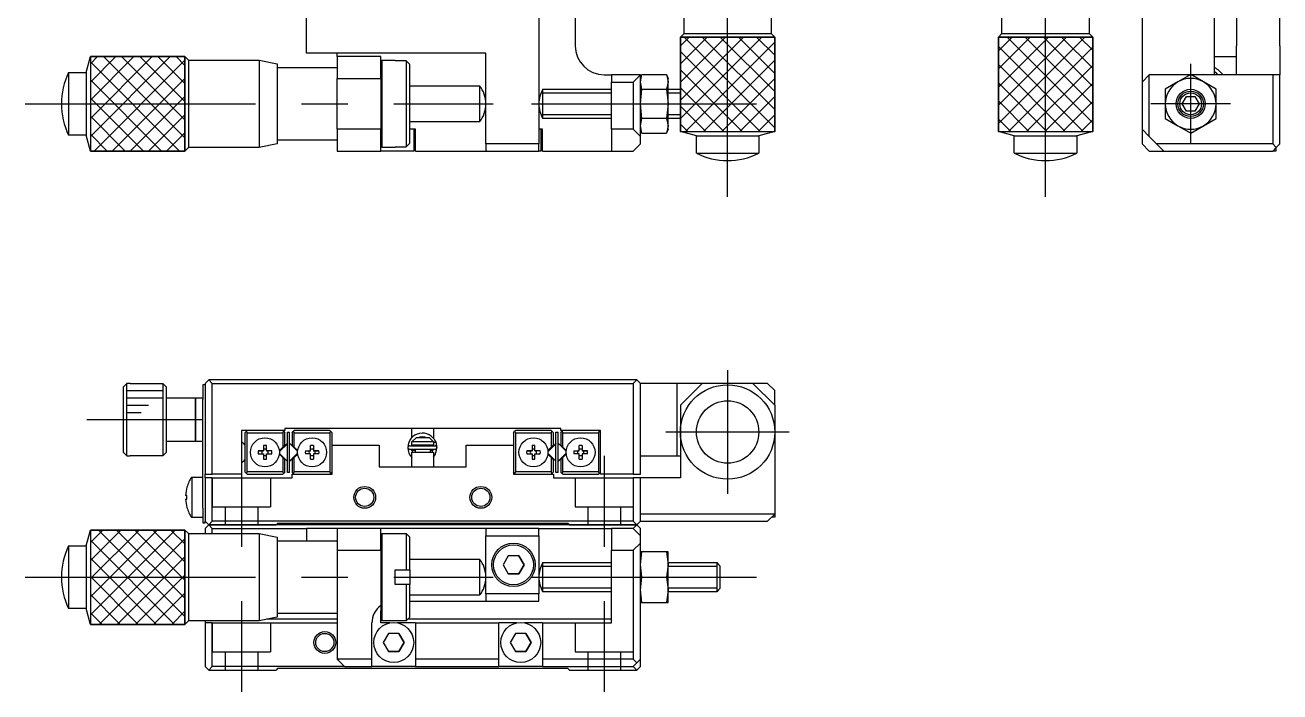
# Model space of a CAD drawing. Extents: x -82 to 276, y 10 to 246.
# Drawn here: x 102.6 to 275.5, y 15.4 to 107.3 of the extents above; entities that cross this region are included whole.
import ezdxf

# ---------------------------------------------------------------- set-up
doc = ezdxf.new("R2010")
doc.units = 0
doc.linetypes.add('CENTER', pattern=[50.8, 31.75, -6.35, 6.35, -6.35])
doc.linetypes.add('DASHED', pattern=[19.05, 12.7, -6.35])
doc.layers.get('0').update_dxf_attribs({"linetype": 'CONTINUOUS'})
doc.layers.add('CENTER', color=1, linetype='CENTER')

msp = doc.modelspace()

# ---------------------------------------------------------------- linework, layer by layer
at = {"color": 7, "linetype": 'CONTINUOUS'}
for p, q in [((193.42, 106.14), (193.42, 115.89)), ((205.42, 115.89), (205.42, 106.14)), ((237.23, 106.14), (237.23, 115.89)), ((249.23, 115.89), (249.23, 106.14)), ((141.42, 103.44), (141.42, 108.44)), ((173.42, 108.44), (173.42, 90.94)), ((178.42, 108.44), (178.42, 104.44)), ((256.53, 108.44), (256.53, 99.44)), ((266.53, 100.44), (266.53, 108.44)), ((269.53, 108.44), (269.53, 104.44)), ((275.53, 104.44), (275.53, 108.44)), ((192.92, 105.64), (193.42, 106.14)), ((192.92, 105.64), (192.92, 92.64)), ((205.92, 105.64), (192.92, 105.64)), ((193.42, 106.14), (205.42, 106.14)), ((205.42, 106.14), (205.92, 105.64)), ((205.92, 92.64), (205.92, 105.64)), ((236.73, 105.64), (237.23, 106.14)), ((236.73, 105.64), (236.73, 92.64)), ((249.73, 105.64), (236.73, 105.64)), ((237.23, 106.14), (248.13, 106.14)), ((248.13, 106.14), (249.23, 106.14)), ((248.54, 105.64), (249.73, 105.64)), ((249.23, 106.14), (249.73, 105.64)), ((249.73, 92.64), (249.73, 105.64)), ((269.53, 100.44), (269.53, 104.44)), ((275.53, 104.44), (275.53, 100.44)), ((111.03, 100.74), (111.62, 102.94)), ((124.62, 102.94), (111.62, 102.94)), ((111.62, 102.94), (111.62, 89.94)), ((124.62, 102.94), (125.12, 102.44)), ((124.62, 89.94), (124.62, 102.94)), ((125.12, 102.44), (125.12, 90.44)), ((125.12, 102.44), (134.87, 102.44)), ((134.87, 102.44), (134.87, 90.44)), ((134.87, 102.44), (137.37, 101.94)), ((166.12, 103.44), (141.42, 103.44)), ((145.62, 102.94), (145.62, 103.44)), ((151.62, 102.94), (145.62, 102.94)), ((145.62, 102.94), (145.62, 99.94)), ((151.62, 99.94), (151.62, 102.94)), ((151.62, 102.24), (151.82, 102.44)), ((151.82, 90.44), (151.82, 102.44)), ((151.82, 102.44), (153.62, 102.44)), ((153.62, 102.35), (153.62, 102.44)), ((153.62, 102.35), (153.62, 102.44)), ((155.12, 102.35), (153.62, 102.35)), ((155.12, 102.35), (155.12, 90.52)), ((155.62, 101.85), (155.12, 102.35)), ((166.12, 90.94), (166.12, 103.44)), ((266.53, 102.94), (269.53, 102.94)), ((108.62, 100.74), (108.62, 92.14)), ((108.62, 100.74), (111.03, 100.74)), ((111.03, 100.74), (111.03, 92.14)), ((137.37, 101.94), (137.37, 90.94)), ((137.37, 101.44), (145.62, 101.44)), ((155.62, 91.03), (155.62, 101.85)), ((155.62, 101.08), (155.62, 101.85)), ((182.42, 100.44), (183.42, 100.44)), ((183.42, 100.44), (183.42, 99.44)), ((187.42, 100.44), (183.42, 100.44)), ((187.42, 100.44), (186.42, 99.44)), ((187.42, 99.47), (187.62, 100.48)), ((187.42, 99.94), (187.62, 100.48)), ((187.42, 91.94), (187.42, 100.44)), ((187.62, 100.48), (191.02, 100.48)), ((191.02, 100.48), (191.22, 99.47)), ((191.02, 100.48), (191.22, 99.94)), ((257.53, 100.44), (256.53, 99.44)), ((257.53, 91.94), (257.53, 100.44)), ((263.15, 100.44), (257.53, 100.44)), ((263.23, 100.48), (261.48, 99.47)), ((264.98, 99.47), (263.23, 100.48)), ((274.53, 100.44), (263.3, 100.44)), ((274.53, 100.44), (274.53, 90.94)), ((275.53, 100.44), (274.53, 100.44)), ((275.53, 90.94), (275.53, 100.44)), ((145.62, 99.94), (151.62, 99.94)), ((145.62, 92.94), (145.62, 99.94)), ((151.62, 99.94), (151.62, 92.94)), ((155.62, 98.94), (165.24, 98.94)), ((165.24, 98.94), (165.24, 93.94)), ((183.42, 92.94), (183.42, 99.44)), ((183.42, 99.44), (186.42, 99.44)), ((186.42, 99.44), (186.42, 92.94)), ((187.62, 98.46), (187.42, 99.47)), ((191.22, 99.47), (191.02, 98.46)), ((191.22, 99.47), (191.22, 99.94)), ((191.22, 96.44), (191.22, 99.47)), ((256.53, 99.44), (256.53, 92.94)), ((261.48, 99.47), (259.73, 98.46)), ((266.73, 98.46), (264.98, 99.47)), ((173.96, 94.44), (173.96, 98.44)), ((173.96, 94.44), (173.96, 98.44)), ((173.96, 98.44), (183.42, 98.44)), ((187.42, 96.44), (187.62, 98.46)), ((187.62, 98.46), (191.02, 98.46)), ((191.02, 98.46), (191.22, 96.44)), ((191.22, 98.44), (192.92, 98.44)), ((259.73, 98.46), (259.73, 96.44)), ((262.07, 96.44), (262.65, 97.44)), ((262.65, 97.44), (263.8, 97.44)), ((263.8, 97.44), (264.38, 96.44)), ((266.73, 96.44), (266.73, 98.46)), ((187.62, 94.42), (187.42, 96.44)), ((191.22, 96.44), (191.02, 94.42)), ((191.22, 93.41), (191.22, 96.44)), ((259.73, 96.44), (259.73, 94.42)), ((262.65, 95.44), (262.07, 96.44)), ((263.8, 95.44), (262.65, 95.44)), ((264.38, 96.44), (263.8, 95.44)), ((266.73, 94.42), (266.73, 96.44)), ((165.24, 93.94), (155.62, 93.94)), ((183.42, 94.44), (173.96, 94.44)), ((187.42, 93.41), (187.62, 94.42)), ((187.62, 92.4), (187.42, 93.41)), ((191.02, 94.42), (187.62, 94.42)), ((191.02, 94.42), (191.22, 93.41)), ((191.22, 93.41), (191.02, 92.4)), ((192.92, 94.44), (191.22, 94.44)), ((191.22, 92.94), (191.22, 93.41)), ((259.73, 94.42), (261.48, 93.41)), ((261.48, 93.41), (263.23, 92.4)), ((263.23, 92.4), (264.98, 93.41)), ((264.98, 93.41), (266.73, 94.42)), ((111.03, 92.14), (108.62, 92.14)), ((111.62, 89.94), (111.03, 92.14)), ((151.62, 92.94), (145.62, 92.94)), ((145.62, 92.94), (145.62, 89.94)), ((151.62, 91.69), (151.62, 92.94)), ((151.62, 89.94), (151.62, 91.69)), ((156.42, 92.94), (155.62, 92.94)), ((155.62, 91.03), (155.62, 91.79)), ((156.17, 92.94), (156.17, 89.94)), ((156.42, 89.94), (156.42, 92.94)), ((173.92, 92.94), (173.42, 92.94)), ((173.67, 92.94), (173.67, 89.94)), ((173.92, 89.94), (173.92, 92.94)), ((186.42, 92.94), (183.42, 92.94)), ((183.42, 92.94), (183.42, 89.94)), ((186.42, 92.94), (187.42, 91.94)), ((187.62, 92.4), (187.42, 92.94)), ((187.42, 90.94), (187.42, 91.94)), ((187.62, 92.4), (191.02, 92.4)), ((191.22, 92.94), (191.02, 92.4)), ((195.12, 92.05), (192.92, 92.64)), ((192.92, 92.64), (205.92, 92.64)), ((195.12, 92.05), (203.72, 92.05)), ((195.12, 89.64), (195.12, 92.05)), ((205.92, 92.64), (203.72, 92.05)), ((203.72, 92.05), (203.72, 89.64)), ((238.93, 92.05), (236.73, 92.64)), ((236.73, 92.64), (249.73, 92.64)), ((238.93, 92.05), (246.74, 92.05)), ((238.93, 89.64), (238.93, 92.05)), ((246.74, 92.05), (247.53, 92.05)), ((249.73, 92.64), (247.53, 92.05)), ((247.53, 92.05), (247.53, 89.64)), ((248.54, 92.64), (249.73, 92.64)), ((256.53, 92.94), (256.53, 90.94)), ((256.53, 92.94), (257.53, 91.94)), ((258.53, 90.94), (257.53, 91.94)), ((111.62, 89.94), (124.62, 89.94)), ((125.12, 90.44), (124.62, 89.94)), ((134.87, 90.44), (125.12, 90.44)), ((137.37, 90.94), (134.87, 90.44)), ((145.62, 91.44), (137.37, 91.44)), ((145.62, 89.94), (151.62, 89.94)), ((151.82, 90.44), (151.62, 90.64)), ((153.42, 89.94), (151.62, 89.94)), ((153.62, 90.44), (151.82, 90.44)), ((156.17, 89.94), (153.42, 89.94)), ((153.62, 90.44), (153.62, 90.52)), ((153.62, 90.44), (153.62, 90.52)), ((153.62, 90.52), (155.12, 90.52)), ((155.12, 90.52), (155.62, 91.03)), ((156.42, 89.94), (166.12, 89.94)), ((173.42, 90.94), (166.12, 90.94)), ((166.12, 90.94), (166.12, 89.94)), ((166.12, 89.94), (173.42, 89.94)), ((173.42, 89.94), (173.42, 90.94)), ((173.67, 89.94), (173.42, 89.94)), ((173.92, 89.94), (183.42, 89.94)), ((183.42, 89.94), (186.42, 89.94)), ((187.42, 90.94), (186.42, 89.94)), ((257.53, 89.94), (256.53, 90.94)), ((257.53, 89.94), (259.53, 89.94)), ((274.53, 90.94), (258.53, 90.94)), ((258.53, 90.94), (259.53, 89.94)), ((259.53, 89.94), (274.53, 89.94)), ((275.03, 90.44), (274.53, 90.94)), ((274.53, 89.94), (275.03, 90.44)), ((274.98, 89.94), (274.53, 89.94)), ((274.98, 89.94), (274.53, 89.94)), ((274.98, 90.39), (274.98, 89.94)), ((275.03, 90.44), (275.53, 90.94)), ((195.12, 89.64), (203.72, 89.64)), ((238.93, 89.64), (246.74, 89.64)), ((246.74, 89.64), (247.53, 89.64)), ((116.62, 57.91), (116.12, 57.41)), ((116.12, 57.41), (116.12, 48.44)), ((116.62, 47.94), (116.62, 57.91)), ((117.12, 57.91), (116.62, 57.91)), ((117.12, 57.93), (117.12, 57.91)), ((117.12, 57.93), (121.62, 57.93)), ((121.62, 57.93), (121.62, 47.93)), ((121.62, 57.93), (122.12, 57.43)), ((122.12, 48.43), (122.12, 57.43)), ((127.42, 57.73), (127.12, 57.73)), ((127.12, 57.73), (127.12, 55.73)), ((127.42, 57.93), (127.92, 58.43)), ((127.42, 57.93), (127.42, 45.43)), ((127.92, 58.43), (128.42, 57.93)), ((186.92, 58.43), (127.92, 58.43)), ((128.42, 45.43), (128.42, 57.93)), ((128.42, 57.93), (186.42, 57.93)), ((186.42, 57.93), (186.92, 58.43)), ((186.42, 57.93), (186.42, 45.43)), ((186.92, 58.43), (187.42, 57.93)), ((192.42, 57.93), (187.42, 57.93)), ((187.42, 45.43), (187.42, 57.93)), ((192.42, 57.93), (192.42, 47.93)), ((195.92, 57.93), (192.42, 57.93)), ((192.92, 54.93), (195.92, 57.93)), ((202.92, 57.93), (195.92, 57.93)), ((204.92, 57.93), (202.92, 57.93)), ((202.92, 57.93), (205.92, 54.93)), ((204.92, 57.93), (205.92, 56.93)), ((122.12, 55.93), (126.12, 55.93)), ((126.12, 55.93), (126.12, 49.93)), ((126.12, 49.93), (126.12, 55.93)), ((126.12, 55.93), (127.12, 55.93)), ((127.12, 40.73), (127.12, 55.73)), ((205.92, 54.93), (205.92, 56.93)), ((192.92, 54.93), (192.92, 51.23)), ((205.92, 54.93), (205.92, 51.23)), ((132.42, 51.43), (132.42, 45.43)), ((138.42, 51.43), (132.42, 51.43)), ((132.92, 51.13), (133.07, 51.28)), ((132.92, 51.13), (132.92, 45.73)), ((133.22, 51.43), (133.07, 51.28)), ((133.07, 51.28), (133.22, 51.13)), ((133.22, 51.13), (138.12, 51.13)), ((133.22, 45.73), (133.22, 51.13)), ((138.27, 51.28), (138.12, 51.43)), ((138.12, 51.13), (138.27, 51.28)), ((138.12, 51.13), (138.12, 49.13)), ((138.27, 51.28), (138.42, 51.13)), ((138.42, 51.73), (138.42, 51.43)), ((176.42, 51.73), (138.42, 51.73)), ((138.42, 49.43), (138.42, 51.13)), ((138.77, 45.63), (138.77, 51.23)), ((138.77, 51.23), (139.07, 51.23)), ((139.07, 45.63), (139.07, 51.23)), ((139.42, 51.13), (139.57, 51.28)), ((139.42, 51.13), (139.42, 49.43)), ((139.72, 51.43), (139.57, 51.28)), ((139.57, 51.28), (139.72, 51.13)), ((144.62, 51.43), (139.72, 51.43)), ((139.72, 51.13), (144.62, 51.13)), ((139.72, 49.13), (139.72, 51.13)), ((144.77, 51.28), (144.62, 51.43)), ((144.62, 51.13), (144.77, 51.28)), ((144.62, 51.13), (144.62, 45.73)), ((144.77, 51.28), (144.92, 51.13)), ((144.92, 49.43), (144.92, 51.13)), ((155.92, 50.46), (155.92, 51.73)), ((156.51, 50.43), (155.98, 49.93)), ((158.34, 50.43), (156.51, 50.43)), ((158.87, 49.93), (158.34, 50.43)), ((158.92, 51.73), (158.92, 50.33)), ((169.92, 51.13), (170.07, 51.28)), ((169.92, 51.13), (169.92, 49.43)), ((170.22, 51.43), (170.07, 51.28)), ((170.07, 51.28), (170.22, 51.13)), ((175.12, 51.43), (170.22, 51.43)), ((170.22, 51.13), (175.12, 51.13)), ((170.22, 45.73), (170.22, 51.13)), ((175.27, 51.28), (175.12, 51.43)), ((175.12, 51.13), (175.27, 51.28)), ((175.12, 51.13), (175.12, 49.13)), ((175.27, 51.28), (175.42, 51.13)), ((175.42, 49.43), (175.42, 51.13)), ((175.77, 45.63), (175.77, 51.23)), ((175.77, 51.23), (176.07, 51.23)), ((176.07, 45.63), (176.07, 51.23)), ((176.42, 51.43), (176.42, 51.73)), ((181.92, 51.43), (176.42, 51.43)), ((176.42, 51.13), (176.57, 51.28)), ((176.42, 51.13), (176.42, 49.43)), ((176.72, 51.43), (176.57, 51.28)), ((176.57, 51.28), (176.72, 51.13)), ((176.72, 51.13), (181.62, 51.13)), ((176.72, 49.13), (176.72, 51.13)), ((181.77, 51.28), (181.62, 51.43)), ((181.62, 51.13), (181.77, 51.28)), ((181.62, 51.13), (181.62, 45.73)), ((181.77, 51.28), (181.92, 51.13)), ((181.92, 45.43), (181.92, 51.43)), ((192.92, 51.23), (192.92, 44.93)), ((205.92, 51.23), (205.92, 39.93)), ((116.12, 48.44), (116.62, 47.94)), ((122.12, 48.43), (121.62, 47.93)), ((126.12, 49.93), (122.12, 49.93)), ((127.12, 49.93), (126.12, 49.93)), ((132.42, 49.93), (132.67, 49.68)), ((132.67, 49.68), (132.92, 49.43)), ((135.47, 48.63), (134.74, 48.63)), ((134.74, 48.63), (135.29, 48.63)), ((135.29, 48.63), (135.47, 48.63)), ((135.47, 49.36), (135.47, 48.63)), ((135.87, 48.63), (135.87, 49.36)), ((136.6, 48.63), (135.87, 48.63)), ((135.87, 48.63), (136.06, 48.63)), ((136.6, 48.63), (136.06, 48.63)), ((138.12, 49.13), (137.66, 48.66)), ((137.68, 48.6), (138.74, 49.66)), ((138.77, 49.62), (137.68, 48.53)), ((138.42, 49.43), (138.12, 49.13)), ((139.1, 49.66), (140.16, 48.6)), ((139.72, 49.13), (139.42, 49.43)), ((140.19, 48.66), (139.72, 49.13)), ((141.24, 48.63), (141.97, 48.63)), ((141.24, 48.63), (141.79, 48.63)), ((141.97, 48.63), (141.79, 48.63)), ((141.97, 48.63), (141.97, 49.36)), ((142.37, 49.36), (142.37, 48.63)), ((142.37, 48.63), (143.1, 48.63)), ((142.56, 48.63), (142.37, 48.63)), ((143.1, 48.63), (142.56, 48.63)), ((144.92, 49.43), (151.42, 49.43)), ((144.92, 45.43), (144.92, 49.43)), ((151.42, 49.43), (151.42, 46.43)), ((155.5, 49.81), (155.53, 49.87)), ((155.61, 49.33), (159.11, 49.33)), ((159.11, 48.83), (155.61, 48.83)), ((155.92, 49.49), (155.88, 49.33)), ((155.88, 48.83), (156.01, 48.43)), ((155.92, 49.93), (155.98, 49.93)), ((155.92, 49.43), (155.92, 49.93)), ((158.92, 49.43), (155.92, 49.43)), ((155.92, 48.73), (156.42, 48.73)), ((155.92, 48.67), (155.92, 48.73)), ((155.92, 48.43), (158.92, 48.43)), ((155.92, 46.43), (155.92, 48.43)), ((155.98, 49.93), (158.87, 49.93)), ((156.02, 49.43), (156.22, 49.33)), ((156.42, 49.33), (156.42, 49.43)), ((156.42, 49.33), (156.42, 49.43)), ((156.42, 48.73), (156.42, 48.83)), ((156.42, 48.43), (156.42, 48.83)), ((158.42, 49.43), (158.42, 49.33)), ((158.42, 49.43), (158.42, 49.33)), ((158.42, 48.83), (158.42, 48.73)), ((158.42, 48.83), (158.42, 48.43)), ((158.42, 48.73), (158.82, 48.73)), ((158.51, 49.33), (158.71, 49.43)), ((158.72, 48.43), (158.84, 48.83)), ((158.87, 49.93), (158.92, 49.93)), ((159.2, 49.88), (158.91, 49.79)), ((158.92, 49.93), (158.92, 49.43)), ((158.92, 49.78), (158.94, 49.79)), ((158.92, 48.43), (158.92, 46.43)), ((158.94, 49.79), (158.96, 49.8)), ((158.96, 49.8), (158.98, 49.81)), ((158.98, 49.81), (159, 49.81)), ((159, 49.81), (159.02, 49.82)), ((159.02, 49.82), (159.04, 49.83)), ((159.04, 49.83), (159.06, 49.84)), ((159.06, 49.84), (159.08, 49.84)), ((159.08, 49.84), (159.1, 49.85)), ((159.1, 49.85), (159.11, 49.85)), ((159.11, 49.85), (159.13, 49.86)), ((159.13, 49.86), (159.14, 49.86)), ((159.14, 49.86), (159.15, 49.87)), ((159.15, 49.87), (159.17, 49.87)), ((159.16, 49.95), (159.2, 49.87)), ((159.17, 49.87), (159.18, 49.87)), ((159.18, 49.87), (159.18, 49.87)), ((159.18, 49.87), (159.19, 49.87)), ((159.19, 49.87), (159.2, 49.87)), ((159.2, 49.87), (159.2, 49.87)), ((159.2, 49.87), (159.2, 49.87)), ((159.2, 49.87), (159.22, 49.83)), ((159.22, 49.33), (159.21, 49.31)), ((159.22, 49.83), (159.23, 49.8)), ((159.22, 49.81), (159.36, 49.11)), ((159.23, 49.36), (159.22, 49.33)), ((159.23, 49.8), (159.24, 49.76)), ((159.24, 49.4), (159.23, 49.36)), ((159.24, 49.76), (159.25, 49.73)), ((159.25, 49.43), (159.24, 49.4)), ((159.25, 49.73), (159.25, 49.69)), ((159.25, 49.69), (159.26, 49.65)), ((159.26, 49.47), (159.25, 49.43)), ((159.26, 49.65), (159.26, 49.62)), ((159.26, 49.62), (159.26, 49.58)), ((159.26, 49.58), (159.26, 49.54)), ((159.26, 49.54), (159.26, 49.51)), ((159.26, 49.51), (159.26, 49.47)), ((163.42, 49.43), (169.92, 49.43)), ((163.42, 46.43), (163.42, 49.43)), ((169.92, 49.43), (169.92, 45.43)), ((172.47, 48.63), (171.74, 48.63)), ((171.74, 48.63), (172.29, 48.63)), ((172.29, 48.63), (172.47, 48.63)), ((172.47, 49.36), (172.47, 48.63)), ((172.87, 48.63), (172.87, 49.36)), ((173.6, 48.63), (172.87, 48.63)), ((172.87, 48.63), (173.06, 48.63)), ((173.6, 48.63), (173.06, 48.63)), ((175.12, 49.13), (174.66, 48.66)), ((174.68, 48.6), (175.74, 49.66)), ((175.25, 49.1), (174.68, 48.53)), ((175.42, 49.43), (175.12, 49.13)), ((175.77, 49.62), (175.25, 49.1)), ((176.1, 49.66), (177.16, 48.6)), ((176.72, 49.13), (176.42, 49.43)), ((177.19, 48.66), (176.72, 49.13)), ((178.24, 48.63), (178.97, 48.63)), ((178.24, 48.63), (178.79, 48.63)), ((178.97, 48.63), (178.79, 48.63)), ((178.97, 48.63), (178.97, 49.36)), ((179.37, 49.36), (179.37, 48.63)), ((179.37, 48.63), (180.1, 48.63)), ((179.56, 48.63), (179.37, 48.63)), ((180.1, 48.63), (179.56, 48.63)), ((116.62, 47.94), (117.12, 47.94)), ((117.12, 47.94), (117.12, 47.93)), ((121.62, 47.93), (117.12, 47.93)), ((132.67, 47.18), (132.42, 46.93)), ((132.92, 47.43), (132.67, 47.18)), ((134.74, 48.23), (135.47, 48.23)), ((135.47, 48.23), (135.47, 47.5)), ((135.87, 47.5), (135.87, 48.23)), ((135.87, 48.23), (136.6, 48.23)), ((137.66, 48.19), (138.12, 47.72)), ((138.74, 47.19), (137.68, 48.25)), ((138.12, 47.72), (138.12, 45.73)), ((138.12, 47.72), (138.42, 47.42)), ((138.42, 45.73), (138.42, 47.42)), ((139.07, 47.23), (139.59, 47.75)), ((140.16, 48.25), (139.1, 47.19)), ((139.42, 47.42), (139.72, 47.72)), ((139.42, 47.42), (139.42, 45.73)), ((139.59, 47.75), (140.16, 48.32)), ((139.72, 47.72), (140.19, 48.19)), ((139.72, 45.73), (139.72, 47.72)), ((141.97, 48.23), (141.24, 48.23)), ((141.97, 47.5), (141.97, 48.23)), ((142.37, 48.23), (142.37, 47.5)), ((143.1, 48.23), (142.37, 48.23)), ((171.74, 48.23), (172.47, 48.23)), ((172.47, 48.23), (172.47, 47.5)), ((172.87, 47.5), (172.87, 48.23)), ((172.87, 48.23), (173.6, 48.23)), ((174.66, 48.19), (175.12, 47.72)), ((175.74, 47.19), (174.68, 48.25)), ((175.12, 47.72), (175.12, 45.73)), ((175.12, 47.72), (175.42, 47.42)), ((175.42, 45.73), (175.42, 47.42)), ((176.07, 47.23), (177.16, 48.32)), ((177.16, 48.25), (176.1, 47.19)), ((176.42, 47.42), (176.72, 47.72)), ((176.42, 47.42), (176.42, 45.73)), ((176.72, 47.72), (177.19, 48.19)), ((176.72, 45.73), (176.72, 47.72)), ((178.97, 48.23), (178.24, 48.23)), ((178.97, 47.5), (178.97, 48.23)), ((180.1, 48.23), (179.37, 48.23)), ((179.37, 48.23), (179.37, 47.5)), ((187.42, 47.93), (192.42, 47.93)), ((192.42, 47.93), (192.92, 47.93)), ((125.58, 45.03), (125.58, 39.43)), ((125.58, 45.03), (127.12, 45.03)), ((127.42, 44.93), (127.42, 45.43)), ((127.42, 45.43), (128.42, 45.43)), ((132.42, 45.43), (128.42, 45.43)), ((133.07, 45.58), (132.92, 45.73)), ((133.22, 45.73), (133.07, 45.58)), ((133.07, 45.58), (133.22, 45.43)), ((138.12, 45.73), (133.22, 45.73)), ((133.22, 45.43), (138.12, 45.43)), ((138.27, 45.58), (138.12, 45.73)), ((138.12, 45.43), (138.27, 45.58)), ((138.42, 45.73), (138.27, 45.58)), ((139.07, 45.63), (138.77, 45.63)), ((139.57, 45.58), (139.42, 45.73)), ((139.42, 45.43), (144.92, 45.43)), ((139.42, 44.93), (139.42, 45.43)), ((139.72, 45.73), (139.57, 45.58)), ((139.57, 45.58), (139.72, 45.43)), ((144.62, 45.73), (139.72, 45.73)), ((144.77, 45.58), (144.62, 45.73)), ((144.62, 45.43), (144.77, 45.58)), ((144.92, 45.73), (144.77, 45.58)), ((151.42, 46.43), (163.42, 46.43)), ((170.07, 45.58), (169.92, 45.73)), ((169.92, 45.43), (175.42, 45.43)), ((170.22, 45.73), (170.07, 45.58)), ((170.07, 45.58), (170.22, 45.43)), ((175.12, 45.73), (170.22, 45.73)), ((175.27, 45.58), (175.12, 45.73)), ((175.12, 45.43), (175.27, 45.58)), ((175.42, 45.73), (175.27, 45.58)), ((175.42, 45.43), (175.42, 44.93)), ((176.07, 45.63), (175.77, 45.63)), ((176.57, 45.58), (176.42, 45.73)), ((176.72, 45.73), (176.57, 45.58)), ((176.57, 45.58), (176.72, 45.43)), ((181.62, 45.73), (176.72, 45.73)), ((176.72, 45.43), (181.62, 45.43)), ((181.77, 45.58), (181.62, 45.73)), ((181.62, 45.43), (181.77, 45.58)), ((181.92, 45.73), (181.77, 45.58)), ((186.42, 45.43), (181.92, 45.43)), ((186.42, 45.43), (187.42, 45.43)), ((124.93, 43.63), (124.92, 43.63)), ((127.42, 44.93), (127.42, 38.93)), ((128.42, 44.93), (127.42, 44.93)), ((128.42, 44.93), (139.42, 44.93)), ((128.42, 38.93), (128.42, 44.93)), ((175.42, 44.93), (186.42, 44.93)), ((186.42, 44.93), (186.42, 38.93)), ((187.42, 44.93), (186.42, 44.93)), ((192.92, 44.93), (187.42, 44.93)), ((187.42, 38.93), (187.42, 44.93)), ((124.93, 42.49), (124.74, 42.49)), ((124.74, 41.97), (124.93, 41.97)), ((124.93, 41.97), (124.93, 42.49)), ((124.92, 40.82), (124.93, 40.83)), ((127.12, 40.73), (127.12, 38.73)), ((205.92, 39.93), (187.42, 39.93)), ((204.92, 38.93), (205.92, 39.93)), ((205.92, 39.93), (205.92, 39.48)), ((127.12, 39.43), (125.58, 39.43)), ((127.12, 38.73), (127.42, 38.73)), ((127.42, 38.73), (127.42, 38.93)), ((127.42, 38.93), (127.92, 38.43)), ((127.42, 37.93), (127.92, 38.43)), ((127.92, 38.43), (128.42, 38.93)), ((127.92, 38.43), (128.42, 37.93)), ((186.92, 38.43), (127.92, 38.43)), ((127.92, 38.43), (137.22, 38.43)), ((186.42, 38.93), (128.42, 38.93)), ((137.42, 38.63), (137.22, 38.43)), ((177.42, 38.63), (137.42, 38.63)), ((177.62, 38.43), (177.42, 38.63)), ((177.62, 38.43), (186.92, 38.43)), ((186.42, 38.93), (186.92, 38.43)), ((186.42, 37.93), (186.92, 38.43)), ((186.92, 38.43), (187.42, 38.93)), ((186.92, 38.43), (187.42, 37.93)), ((187.42, 38.93), (204.92, 38.93)), ((205.92, 39.48), (205.47, 39.48)), ((111.03, 35.53), (111.62, 37.73)), ((124.62, 37.73), (111.62, 37.73)), ((111.62, 37.73), (111.62, 24.73)), ((124.62, 37.73), (125.12, 37.23)), ((124.62, 24.73), (124.62, 37.73)), ((125.12, 37.23), (125.12, 26.32)), ((125.12, 37.23), (134.87, 37.23)), ((127.42, 37.93), (127.42, 37.23)), ((128.42, 37.23), (128.42, 37.93)), ((128.42, 37.93), (141.42, 37.93)), ((134.87, 37.23), (134.87, 26.32)), ((134.87, 37.23), (137.37, 36.73)), ((137.37, 36.73), (137.37, 26.73)), ((137.37, 36.73), (137.37, 36.23)), ((137.37, 36.48), (137.37, 26.93)), ((137.37, 36.48), (137.37, 36.23)), ((141.42, 37.93), (141.42, 36.23)), ((145.62, 37.93), (141.42, 37.93)), ((151.62, 37.93), (145.62, 37.93)), ((145.62, 37.93), (145.62, 34.93)), ((166.12, 37.93), (151.62, 37.93)), ((151.62, 34.93), (151.62, 37.93)), ((151.62, 37.03), (151.82, 37.23)), ((151.82, 31.23), (151.82, 37.23)), ((151.82, 37.23), (155.12, 37.23)), ((155.12, 37.23), (155.12, 32.23)), ((155.12, 37.23), (155.62, 36.73)), ((155.62, 32.23), (155.62, 36.73)), ((173.42, 37.93), (166.12, 37.93)), ((166.12, 37.93), (166.12, 36.93)), ((166.12, 36.93), (173.42, 36.93)), ((166.12, 28.93), (166.12, 36.93)), ((173.42, 36.93), (173.42, 37.93)), ((173.42, 37.93), (183.42, 37.93)), ((173.42, 36.93), (173.42, 28.93)), ((186.42, 37.93), (183.42, 37.93)), ((183.42, 37.93), (183.42, 34.93)), ((186.42, 37.93), (187.42, 36.93)), ((187.42, 36.93), (187.42, 37.93)), ((187.42, 35.93), (187.42, 36.93)), ((108.62, 35.53), (108.62, 27.71)), ((108.62, 35.53), (111.03, 35.53)), ((111.03, 35.53), (111.03, 27.71)), ((137.37, 36.23), (145.62, 36.23)), ((145.62, 34.93), (151.62, 34.93)), ((145.62, 34.93), (145.62, 19.93)), ((151.62, 34.93), (151.62, 27.33)), ((183.42, 34.93), (186.42, 34.93)), ((183.42, 24.93), (183.42, 34.93)), ((187.42, 35.93), (186.42, 34.93)), ((186.42, 34.93), (186.42, 19.93)), ((187.42, 19.93), (187.42, 35.93)), ((187.42, 32.98), (187.62, 34.73)), ((187.62, 34.73), (187.42, 34.73)), ((191.02, 34.73), (187.62, 34.73)), ((191.02, 34.73), (191.22, 32.98)), ((191.22, 34.73), (191.02, 34.73)), ((191.22, 32.98), (191.22, 34.73)), ((155.62, 33.73), (165.24, 33.73)), ((165.24, 33.73), (165.24, 29.18)), ((169.2, 34.18), (168.48, 32.93)), ((168.48, 32.93), (169.2, 31.68)), ((170.64, 34.18), (169.2, 34.18)), ((171.37, 32.93), (170.64, 34.18)), ((170.64, 34.18), (171.37, 32.93)), ((170.64, 31.68), (171.37, 32.93)), ((171.37, 32.93), (170.64, 31.68)), ((173.96, 31.23), (173.96, 33.23)), ((173.96, 31.23), (173.96, 33.23)), ((173.96, 33.23), (183.42, 33.23)), ((187.62, 31.23), (187.42, 32.98)), ((191.22, 32.98), (191.02, 31.23)), ((191.22, 33.23), (197.92, 33.23)), ((191.22, 29.48), (191.22, 32.98)), ((197.92, 33.23), (197.92, 31.23)), ((197.92, 33.23), (198.17, 32.98)), ((198.17, 32.98), (198.42, 32.73)), ((151.82, 25.23), (151.82, 31.23)), ((153.62, 30.23), (153.62, 32.23)), ((153.62, 32.23), (155.12, 32.23)), ((155.12, 32.23), (155.62, 32.23)), ((155.62, 32.23), (155.62, 30.23)), ((169.2, 31.68), (170.64, 31.68)), ((170.64, 31.68), (169.2, 31.68)), ((173.96, 29.23), (173.96, 31.23)), ((173.96, 29.23), (173.96, 31.23)), ((187.42, 29.48), (187.62, 31.23)), ((187.62, 31.23), (191.02, 31.23)), ((191.02, 31.23), (191.22, 29.48)), ((197.92, 31.23), (197.92, 29.23)), ((198.42, 31.23), (198.42, 32.73)), ((198.42, 29.73), (198.42, 31.23)), ((155.12, 30.23), (153.62, 30.23)), ((155.12, 30.23), (155.12, 25.23)), ((155.62, 30.23), (155.12, 30.23)), ((155.62, 25.73), (155.62, 30.23)), ((187.62, 27.73), (187.42, 29.48)), ((191.22, 29.48), (191.02, 27.73)), ((191.22, 27.73), (191.22, 29.48)), ((198.17, 29.48), (197.92, 29.23)), ((198.42, 29.73), (198.17, 29.48)), ((108.62, 27.71), (108.62, 26.93)), ((111.03, 27.71), (111.03, 26.93)), ((165.24, 28.73), (155.62, 28.73)), ((155.62, 27.93), (166.12, 27.93)), ((165.24, 29.18), (165.24, 28.73)), ((173.42, 28.93), (166.12, 28.93)), ((166.12, 28.93), (166.12, 27.93)), ((166.12, 27.93), (173.42, 27.93)), ((173.42, 27.93), (173.42, 28.93)), ((183.42, 29.23), (173.96, 29.23)), ((187.42, 27.73), (187.62, 27.73)), ((187.62, 27.73), (191.02, 27.73)), ((191.02, 27.73), (191.22, 27.73)), ((197.92, 29.23), (191.22, 29.23)), ((111.03, 26.93), (108.62, 26.93)), ((111.62, 24.73), (111.03, 26.93)), ((125.12, 26.32), (125.12, 25.23)), ((134.87, 26.32), (134.87, 25.23)), ((137.37, 26.93), (137.37, 25.98)), ((137.37, 26.73), (137.37, 25.73)), ((137.37, 26.23), (137.37, 25.73)), ((137.37, 26.23), (137.37, 25.98)), ((145.62, 26.23), (137.37, 26.23)), ((151.62, 27.33), (151.62, 26.6)), ((151.62, 24.93), (151.62, 26.6)), ((111.62, 25.91), (111.62, 24.73)), ((111.62, 24.73), (124.62, 24.73)), ((124.62, 25.91), (124.62, 24.73)), ((125.12, 25.23), (124.62, 24.73)), ((134.87, 25.23), (125.12, 25.23)), ((127.42, 25.23), (127.42, 24.93)), ((128.42, 24.93), (127.42, 24.93)), ((127.42, 24.93), (127.42, 18.93)), ((128.42, 18.93), (128.42, 24.93)), ((128.42, 24.93), (145.62, 24.93)), ((137.37, 25.73), (134.87, 25.23)), ((145.62, 25.43), (135.87, 25.43)), ((150.42, 19.93), (150.42, 24.93)), ((151.82, 25.23), (151.62, 25.43)), ((152.9, 24.93), (151.62, 24.93)), ((155.12, 25.23), (151.82, 25.23)), ((156.42, 24.93), (153.94, 24.93)), ((155.62, 25.73), (155.12, 25.23)), ((183.42, 25.43), (155.32, 25.43)), ((156.42, 24.93), (167.92, 24.93)), ((156.42, 24.93), (156.42, 19.93)), ((167.92, 19.93), (167.92, 24.93)), ((170.4, 24.93), (167.92, 24.93)), ((173.92, 24.93), (171.44, 24.93)), ((173.92, 24.93), (183.42, 24.93)), ((173.92, 24.93), (173.92, 19.93)), ((152.7, 23.48), (151.98, 22.23)), ((154.14, 23.48), (152.7, 23.48)), ((154.87, 22.23), (154.14, 23.48)), ((154.14, 23.48), (154.87, 22.23)), ((170.2, 23.48), (169.48, 22.23)), ((171.64, 23.48), (170.2, 23.48)), ((172.37, 22.23), (171.64, 23.48)), ((171.64, 23.48), (172.37, 22.23)), ((151.98, 22.23), (152.7, 20.98)), ((152.7, 20.98), (154.14, 20.98)), ((154.14, 20.98), (152.7, 20.98)), ((154.14, 20.98), (154.87, 22.23)), ((154.87, 22.23), (154.14, 20.98)), ((169.48, 22.23), (170.2, 20.98)), ((170.2, 20.98), (171.64, 20.98)), ((171.64, 20.98), (170.2, 20.98)), ((171.64, 20.98), (172.37, 22.23)), ((172.37, 22.23), (171.64, 20.98)), ((150.42, 19.93), (145.62, 19.93)), ((146.62, 18.93), (145.62, 19.93)), ((150.42, 18.93), (150.42, 19.93)), ((167.92, 19.93), (156.42, 19.93)), ((156.42, 19.93), (156.42, 18.93)), ((167.92, 18.93), (167.92, 19.93)), ((186.42, 19.93), (173.92, 19.93)), ((173.92, 19.93), (173.92, 18.93)), ((186.42, 19.93), (186.92, 19.43)), ((186.92, 19.43), (186.42, 18.93)), ((186.92, 19.43), (187.42, 19.93)), ((187.42, 18.93), (187.42, 19.93)), ((127.42, 18.93), (127.92, 18.43)), ((127.92, 18.43), (128.42, 18.93)), ((127.92, 18.43), (137.22, 18.43)), ((146.62, 18.93), (128.42, 18.93)), ((137.42, 18.63), (137.22, 18.43)), ((177.42, 18.63), (137.42, 18.63)), ((146.62, 18.93), (150.42, 18.93)), ((156.42, 18.93), (150.42, 18.93)), ((156.42, 18.93), (167.92, 18.93)), ((173.92, 18.93), (167.92, 18.93)), ((173.92, 18.93), (186.42, 18.93)), ((177.62, 18.43), (177.42, 18.63)), ((177.62, 18.43), (186.92, 18.43)), ((186.42, 18.93), (186.92, 18.43)), ((186.92, 18.43), (187.42, 18.93))]:
    msp.add_line(p, q, dxfattribs=at)
at = {"color": 3, "linetype": 'CONTINUOUS'}
for p, q in [((192.92, 105.64), (205.92, 105.64)), ((192.92, 92.64), (192.92, 105.64)), ((194.12, 105.64), (192.92, 104.44)), ((196.62, 105.64), (192.92, 101.94)), ((199.12, 105.64), (192.92, 99.44)), ((201.62, 105.64), (192.92, 96.94)), ((204.12, 105.64), (192.92, 94.44)), ((193.42, 105.64), (205.92, 93.14)), ((195.92, 105.64), (205.92, 95.64)), ((198.42, 105.64), (205.92, 98.14)), ((200.92, 105.64), (205.92, 100.64)), ((203.42, 105.64), (205.92, 103.14)), ((205.92, 105.64), (205.92, 92.64)), ((236.73, 105.64), (248.54, 105.64)), ((236.73, 92.64), (236.73, 105.64)), ((238.63, 105.64), (236.73, 103.74)), ((241.13, 105.64), (236.73, 101.24)), ((243.63, 105.64), (236.73, 98.74)), ((246.13, 105.64), (236.73, 96.24)), ((248.63, 105.64), (236.73, 93.74)), ((237.93, 105.64), (249.73, 93.84)), ((240.43, 105.64), (249.73, 96.34)), ((242.93, 105.64), (249.73, 98.84)), ((245.43, 105.64), (249.73, 101.34)), ((247.93, 105.64), (249.73, 103.84)), ((249.73, 105.64), (249.73, 92.64)), ((205.92, 104.94), (193.62, 92.64)), ((236.73, 104.34), (248.43, 92.64)), ((249.73, 104.24), (238.13, 92.64)), ((111.62, 102.94), (111.62, 89.94)), ((111.62, 102.94), (124.62, 102.94)), ((122.62, 102.94), (111.62, 91.94)), ((120.12, 102.94), (111.62, 94.44)), ((117.62, 102.94), (111.62, 96.94)), ((115.12, 102.94), (111.62, 99.44)), ((112.62, 102.94), (111.62, 101.94)), ((123.92, 89.94), (111.62, 102.24)), ((124.62, 102.44), (112.12, 89.94)), ((124.62, 91.74), (113.42, 102.94)), ((124.62, 94.24), (115.92, 102.94)), ((124.62, 96.74), (118.42, 102.94)), ((124.62, 99.24), (120.92, 102.94)), ((124.62, 101.74), (123.42, 102.94)), ((124.62, 102.94), (124.62, 89.94)), ((192.92, 103.64), (203.92, 92.64)), ((205.92, 102.44), (196.12, 92.64)), ((192.92, 101.14), (201.42, 92.64)), ((236.73, 101.84), (245.93, 92.64)), ((249.73, 101.74), (240.63, 92.64)), ((121.42, 89.94), (111.62, 99.74)), ((124.62, 99.94), (114.62, 89.94)), ((192.92, 98.64), (198.92, 92.64)), ((205.92, 99.94), (198.62, 92.64)), ((236.73, 99.34), (243.43, 92.64)), ((249.73, 99.24), (243.13, 92.64)), ((118.92, 89.94), (111.62, 97.24)), ((124.62, 97.44), (117.12, 89.94)), ((173.96, 97.94), (183.42, 97.94)), ((191.22, 97.94), (192.92, 97.94)), ((205.92, 97.44), (201.12, 92.64)), ((236.73, 96.84), (240.93, 92.64)), ((192.92, 96.14), (196.42, 92.64)), ((249.73, 96.74), (245.63, 92.64)), ((116.42, 89.94), (111.62, 94.74)), ((124.62, 94.94), (119.62, 89.94)), ((183.42, 94.94), (173.96, 94.94)), ((192.92, 94.94), (191.22, 94.94)), ((192.92, 93.64), (193.92, 92.64)), ((205.92, 94.94), (203.62, 92.64)), ((236.73, 94.34), (238.43, 92.64)), ((249.73, 94.24), (248.13, 92.64)), ((113.92, 89.94), (111.62, 92.24)), ((124.62, 92.44), (122.12, 89.94)), ((192.92, 92.64), (205.92, 92.64)), ((236.73, 92.64), (248.54, 92.64)), ((124.62, 89.94), (111.62, 89.94)), ((116.62, 56.93), (121.62, 56.93)), ((116.62, 55.93), (121.62, 55.93)), ((116.62, 54.93), (119.62, 54.93)), ((116.62, 53.93), (118.62, 53.93)), ((111.62, 37.73), (111.62, 25.91)), ((111.62, 37.73), (124.62, 37.73)), ((123.32, 37.73), (111.62, 26.03)), ((120.82, 37.73), (111.62, 28.53)), ((118.32, 37.73), (111.62, 31.03)), ((115.82, 37.73), (111.62, 33.53)), ((113.32, 37.73), (111.62, 36.03)), ((123.22, 24.73), (111.62, 36.33)), ((124.62, 25.83), (112.72, 37.73)), ((124.62, 36.53), (112.82, 24.73)), ((124.62, 28.33), (115.22, 37.73)), ((124.62, 30.83), (117.72, 37.73)), ((124.62, 33.33), (120.22, 37.73)), ((124.62, 35.83), (122.72, 37.73)), ((124.62, 37.73), (124.62, 25.91)), ((120.72, 24.73), (111.62, 33.83)), ((124.62, 34.03), (115.32, 24.73)), ((118.22, 24.73), (111.62, 31.33)), ((124.62, 31.53), (117.82, 24.73)), ((173.96, 32.73), (183.42, 32.73)), ((191.22, 32.73), (197.92, 32.73)), ((183.42, 29.73), (173.96, 29.73)), ((197.92, 29.73), (191.22, 29.73)), ((115.72, 24.73), (111.62, 28.83)), ((124.62, 29.03), (120.32, 24.73)), ((113.22, 24.73), (111.62, 26.33)), ((124.62, 26.53), (122.82, 24.73)), ((124.62, 24.73), (111.62, 24.73))]:
    msp.add_line(p, q, dxfattribs=at)
at = {"color": 3, "linetype": 'DASHED'}
for p, q in [((128.42, 44.93), (128.42, 40.93)), ((136.42, 44.93), (136.42, 40.93)), ((178.42, 44.93), (178.42, 40.93)), ((186.42, 44.93), (186.42, 40.93)), ((128.42, 40.93), (136.42, 40.93)), ((130.17, 40.93), (130.17, 38.43)), ((134.67, 40.93), (134.67, 38.43)), ((178.42, 40.93), (186.42, 40.93)), ((180.17, 40.93), (180.17, 38.43)), ((184.67, 40.93), (184.67, 38.43)), ((128.42, 24.93), (128.42, 20.93)), ((136.42, 24.93), (136.42, 20.93)), ((178.42, 24.93), (178.42, 20.93)), ((186.42, 24.93), (186.42, 20.93)), ((128.42, 20.93), (136.42, 20.93)), ((130.17, 20.93), (130.17, 18.43)), ((134.67, 20.93), (134.67, 18.43)), ((178.42, 20.93), (186.42, 20.93)), ((180.17, 20.93), (180.17, 18.43)), ((184.67, 20.93), (184.67, 18.43))]:
    msp.add_line(p, q, dxfattribs=at)
at = {"color": 7, "linetype": 'CONTINUOUS'}
for centre, radius in [((263.23, 96.44), 2), ((263.23, 96.44), 1.5), ((199.42, 51.23), 6.5), ((199.42, 51.23), 4.3), ((135.67, 48.43), 2), ((142.17, 48.43), 2), ((172.67, 48.43), 2), ((179.17, 48.43), 2), ((149.42, 42.23), 1.25), ((165.42, 42.23), 1.25), ((169.92, 32.93), 3), ((169.92, 32.93), 2.75), ((153.42, 22.23), 2.75), ((170.92, 22.23), 2.75), ((143.92, 22.23), 1.25)]:
    msp.add_circle(centre, radius, dxfattribs=at)
at = {"color": 3, "linetype": 'CONTINUOUS'}
for centre, radius in [((263.23, 96.44), 1.75), ((149.42, 42.23), 1.5), ((165.42, 42.23), 1.5), ((143.92, 22.23), 1.5)]:
    msp.add_circle(centre, radius, dxfattribs=at)
at = {"color": 7, "linetype": 'CONTINUOUS'}
for centre, radius, start, end in [((182.42, 104.44), 4, 180, 270), ((117.37, 96.44), 9.75, 153.8162, 206.1838), ((263.23, 96.44), 6, 41.8103, 56.633), ((263.23, 96.44), 5.5, 46.6582, 53.1301), ((162.12, 96.44), 4, 0, 38.6822), ((263.23, 96.44), 3.5, 120, 180), ((263.23, 96.44), 3.5, 60, 120), ((263.23, 96.44), 3.5, 0, 60), ((177.42, 96.44), 4, 150, 180), ((162.12, 96.44), 4, 321.3178, 0), ((177.42, 96.44), 4, 180, 210), ((263.23, 96.44), 3.5, 180, 240), ((263.23, 96.44), 3.5, 300, 0), ((263.23, 96.44), 3.5, 240, 300), ((199.42, 98.38), 9.75, 243.8162, 296.1838), ((243.23, 98.38), 9.75, 243.8162, 296.1838), ((157.36, 49.08), 2, 23.211, 179.1008), ((157.36, 49.08), 1.5, 63.8977, 116.1231), ((135.67, 48.43), 0.95, 167.8468, 192.1532), ((135.67, 48.43), 0.435, 152.6335, 207.3665), ((135.67, 48.43), 0.95, 77.8468, 102.1532), ((135.67, 48.43), 0.435, 62.6335, 117.3665), ((135.67, 48.43), 0.435, 332.6335, 27.3665), ((135.67, 48.43), 0.95, 347.8468, 12.1532), ((137.83, 48.46), 0.2, 135, 143.142), ((137.83, 48.39), 0.2, 135, 141.2612), ((138.89, 49.52), 0.2, 124.9753, 135), ((138.96, 49.52), 0.2, 45, 55.0247), ((140.02, 48.46), 0.2, 36.858, 45), ((142.17, 48.43), 0.95, 167.8468, 192.1532), ((142.17, 48.43), 0.435, 152.6335, 207.3665), ((142.17, 48.43), 0.95, 77.8468, 102.1532), ((142.17, 48.43), 0.435, 62.6335, 117.3665), ((142.17, 48.43), 0.435, 332.6335, 27.3665), ((142.17, 48.43), 0.95, 347.8468, 12.1532), ((155.61, 49.08), 0.25, 90, 270), ((157.36, 49.08), 1.99, 180.7651, 223.8083), ((157.36, 49.08), 2, 321.243, 359.0926), ((159.11, 49.08), 0.25, 270, 90), ((172.67, 48.43), 0.95, 167.8468, 192.1532), ((172.67, 48.43), 0.435, 152.6335, 207.3665), ((172.67, 48.43), 0.95, 77.8468, 102.1532), ((172.67, 48.43), 0.435, 62.6335, 117.3665), ((172.67, 48.43), 0.435, 332.6335, 27.3665), ((172.67, 48.43), 0.95, 347.8468, 12.1532), ((174.83, 48.46), 0.2, 135, 143.142), ((174.83, 48.39), 0.2, 135, 141.2612), ((175.89, 49.52), 0.2, 124.9753, 135), ((175.96, 49.52), 0.2, 45, 55.0247), ((177.02, 48.46), 0.2, 36.858, 45), ((179.17, 48.43), 0.95, 167.8468, 192.1532), ((179.17, 48.43), 0.435, 152.6335, 207.3665), ((179.17, 48.43), 0.95, 77.8468, 102.1532), ((179.17, 48.43), 0.435, 62.6335, 117.3665), ((179.17, 48.43), 0.435, 332.6335, 27.3665), ((179.17, 48.43), 0.95, 347.8468, 12.1532), ((135.67, 48.43), 0.435, 242.6335, 297.3665), ((135.67, 48.43), 0.95, 257.8468, 282.1532), ((137.83, 48.39), 0.2, 216.858, 225), ((138.89, 47.33), 0.2, 225, 235.0247), ((138.96, 47.33), 0.2, 304.9753, 315), ((140.02, 48.46), 0.2, 315, 321.2612), ((140.02, 48.39), 0.2, 315, 323.142), ((142.17, 48.43), 0.435, 242.6335, 297.3665), ((142.17, 48.43), 0.95, 257.8468, 282.1532), ((172.67, 48.43), 0.435, 242.6335, 297.3665), ((172.67, 48.43), 0.95, 257.8468, 282.1532), ((174.83, 48.39), 0.2, 216.858, 225), ((175.89, 47.33), 0.2, 225, 235.0247), ((175.96, 47.33), 0.2, 304.9753, 315), ((177.02, 48.46), 0.2, 315, 321.2612), ((177.02, 48.39), 0.2, 315, 323.142), ((179.17, 48.43), 0.435, 242.6335, 297.3665), ((179.17, 48.43), 0.95, 257.8468, 282.1532), ((129.72, 42.23), 5, 145.9442, 163.7142), ((129.72, 42.23), 4.99, 163.7274, 177.0152), ((129.72, 42.23), 4.99, 182.9848, 196.2726), ((129.72, 42.23), 5, 196.2858, 214.0558), ((117.37, 31.23), 9.75, 153.8162, 206.1838), ((162.12, 31.23), 4, 0, 38.6822), ((177.42, 31.23), 4, 150, 180), ((162.12, 31.23), 4, 321.3178, 0), ((177.42, 31.23), 4, 180, 210), ((153.42, 24.93), 3, 126.8699, 180)]:
    msp.add_arc(centre, radius, start, end, dxfattribs=at)
at = {"layer": 'CENTER', "color": 1, "linetype": 'CENTER'}
for p, q in [((199.42, 83.64), (199.42, 148.14)), ((243.23, 83.64), (243.23, 148.14)), ((263.23, 90.94), (263.23, 101.94)), ((102.62, 96.44), (167.12, 96.44)), ((172.42, 96.44), (203.42, 96.44)), ((268.73, 96.44), (257.73, 96.44)), ((199.42, 59.73), (199.42, 42.73)), ((111.12, 52.93), (127.12, 52.93)), ((207.92, 51.23), (190.92, 51.23)), ((132.42, 47.93), (132.42, 35.43)), ((182.42, 47.93), (182.42, 35.43)), ((102.62, 31.23), (167.12, 31.23)), ((172.42, 31.23), (203.42, 31.23)), ((132.42, 27.93), (132.42, 15.43)), ((182.42, 27.93), (182.42, 15.43))]:
    msp.add_line(p, q, dxfattribs=at)

doc.saveas('drawing.dxf')
